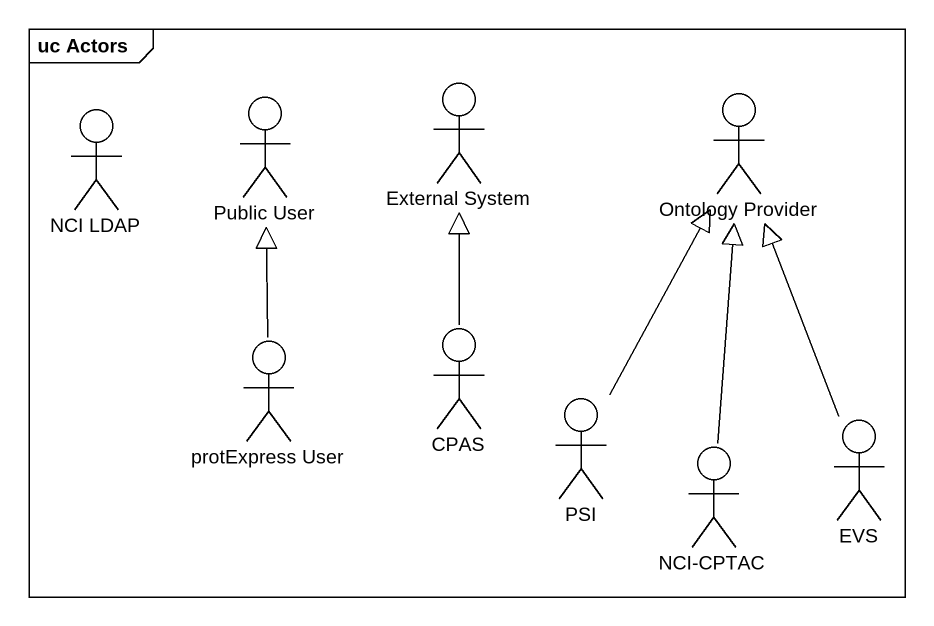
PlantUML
@startuml
mainframe uc Actors
actor "NCI LDAP" as NCI_LDAP
actor "Public User" as Public_User
actor "External System" as External_System
actor "Ontology Provider" as Ontology_Provider
actor "protExpress User" as protExpress_User
actor CPAS
actor PSI
actor "NCI-CPTAC" as NCI_CPTAC
actor EVS
protExpress_User -up-|> Public_User
CPAS -up-|> External_System
PSI -up-|> Ontology_Provider
NCI_CPTAC -up-|> Ontology_Provider
EVS -up-|> Ontology_Provider
@enduml
